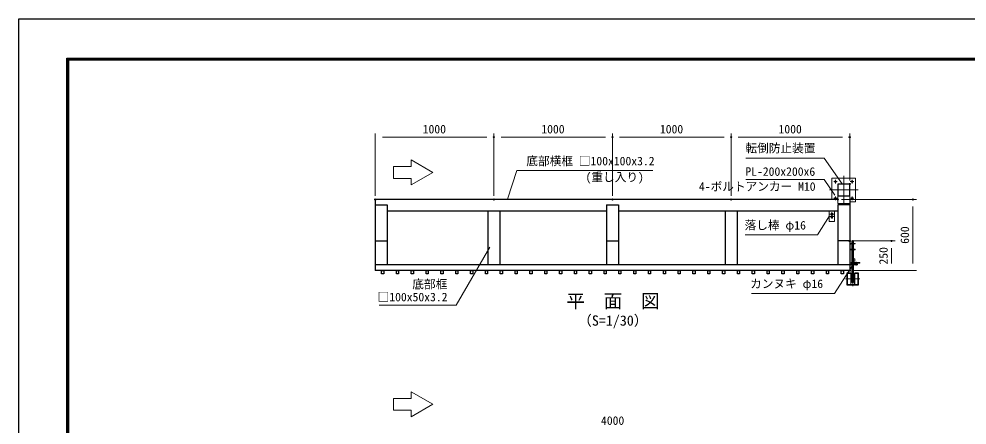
# Model space of a CAD drawing. Units: millimetres, scale not verified. Extents: x -6300 to 6300, y -4455 to 4455.
# Drawn here: x -6300 to 1693, y 1034 to 4455 of the extents above; entities that cross this region are included whole.
import ezdxf
from ezdxf.enums import TextEntityAlignment as Align

# ---------------------------------------------------------------- set-up
doc = ezdxf.new("R2010")
doc.units = ezdxf.units.MM
doc.header["$LTSCALE"] = 20
doc.header["$PDMODE"] = 32
doc.header["$PDSIZE"] = 10
doc.linetypes.add('USER1', pattern=[50.8, 31.75, -6.35, 6.35, -6.35])
for name, color, linetype, lineweight in [('0-0_D-TTL-TXT', 7, 'Continuous', 25), ('0-1_D-STR1', 1, 'Continuous', 25), ('0-3_D-BMK', 2, 'USER1', 13), ('0-4_D-STR3', 3, 'Continuous', 13), ('0-6_D-STR-DIM', 7, 'Continuous', 13), ('0-9_D-STR-TXT', 7, 'Continuous', 13), ('0-C_D-TTL', 7, 'Continuous', 25)]:
    doc.layers.add(name, color=color, linetype=linetype, lineweight=lineweight)
doc.layers.add('0-8_Defpoints', color=8, linetype='Continuous')
doc.styles.add('ＭＳ ゴシック', font='')
doc.styles.get('ＭＳ ゴシック').set_extended_font_data('MS Gothic')

msp = doc.modelspace()

# ---------------------------------------------------------------- linework, layer by layer
at = {"layer": '0-1_D-STR1'}
for p, q in [((604.21, 2934.3), (-3295.79, 2934.3)), ((-3295.79, 2934.3), (-3295.79, 2334.3)), ((-3295.79, 2888.47), (-3195.79, 2888.47)), ((-3195.79, 2888.47), (-3195.79, 2384.3)), ((-1345.79, 2888.47), (-1345.79, 2384.3)), ((-1345.79, 2888.47), (-1245.79, 2888.47)), ((-1245.79, 2888.47), (-1245.79, 2384.3)), ((604.21, 2888.47), (604.21, 2384.3)), ((704.21, 2888.47), (604.21, 2888.47)), ((704.21, 2934.3), (704.21, 2334.3)), ((-1345.79, 2834.3), (-3195.79, 2834.3)), ((-2345.79, 2834.3), (-2345.79, 2384.3)), ((-2245.79, 2834.3), (-2245.79, 2384.3)), ((604.21, 2834.3), (-1245.79, 2834.3)), ((-345.79, 2834.3), (-345.79, 2384.3)), ((-245.79, 2834.3), (-245.79, 2384.3)), ((-3295.79, 2584.3), (-3195.79, 2584.3)), ((-1345.79, 2584.3), (-1245.79, 2584.3)), ((704.21, 2584.3), (604.21, 2584.3)), ((704.21, 2384.3), (-3295.79, 2384.3)), ((704.21, 2334.3), (-3295.79, 2334.3)), ((679.21, 2307.9), (679.21, 2220.7)), ((682.41, 2307.9), (682.41, 2220.7)), ((712.21, 2314.3), (685.61, 2314.3)), ((712.21, 2311.1), (685.61, 2311.1)), ((772.81, 2314.3), (746.21, 2314.3)), ((772.81, 2311.1), (746.21, 2311.1)), ((776.01, 2220.7), (776.01, 2307.9)), ((779.21, 2220.7), (779.21, 2307.9)), ((685.61, 2217.5), (772.81, 2217.5)), ((685.61, 2214.3), (772.81, 2214.3))]:
    msp.add_line(p, q, dxfattribs=at)
for points in [[(604.21, 3064.3), (604.21, 2964.3), (704.21, 2964.3), (704.21, 3064.3)], [(-3242.29, 2334.3), (-3224.29, 2334.3), (-3224.29, 2306.3), (-3242.29, 2306.3)], [(-3117.29, 2334.3), (-3099.29, 2334.3), (-3099.29, 2306.3), (-3117.29, 2306.3)], [(-2992.29, 2334.3), (-2974.29, 2334.3), (-2974.29, 2306.3), (-2992.29, 2306.3)], [(-2867.29, 2334.3), (-2849.29, 2334.3), (-2849.29, 2306.3), (-2867.29, 2306.3)], [(-2742.29, 2334.3), (-2724.29, 2334.3), (-2724.29, 2306.3), (-2742.29, 2306.3)], [(-2617.29, 2334.3), (-2599.29, 2334.3), (-2599.29, 2306.3), (-2617.29, 2306.3)], [(-2492.29, 2334.3), (-2474.29, 2334.3), (-2474.29, 2306.3), (-2492.29, 2306.3)], [(-2367.29, 2334.3), (-2349.29, 2334.3), (-2349.29, 2306.3), (-2367.29, 2306.3)], [(-2242.29, 2334.3), (-2224.29, 2334.3), (-2224.29, 2306.3), (-2242.29, 2306.3)], [(-2117.29, 2334.3), (-2099.29, 2334.3), (-2099.29, 2306.3), (-2117.29, 2306.3)], [(-1992.29, 2334.3), (-1974.29, 2334.3), (-1974.29, 2306.3), (-1992.29, 2306.3)], [(-1867.29, 2334.3), (-1849.29, 2334.3), (-1849.29, 2306.3), (-1867.29, 2306.3)], [(-1742.29, 2334.3), (-1724.29, 2334.3), (-1724.29, 2306.3), (-1742.29, 2306.3)], [(-1617.29, 2334.3), (-1599.29, 2334.3), (-1599.29, 2306.3), (-1617.29, 2306.3)], [(-1492.29, 2334.3), (-1474.29, 2334.3), (-1474.29, 2306.3), (-1492.29, 2306.3)], [(-1367.29, 2334.3), (-1349.29, 2334.3), (-1349.29, 2306.3), (-1367.29, 2306.3)], [(-1242.29, 2334.3), (-1224.29, 2334.3), (-1224.29, 2306.3), (-1242.29, 2306.3)], [(-1117.29, 2334.3), (-1099.29, 2334.3), (-1099.29, 2306.3), (-1117.29, 2306.3)], [(-992.29, 2334.3), (-974.29, 2334.3), (-974.29, 2306.3), (-992.29, 2306.3)], [(-867.29, 2334.3), (-849.29, 2334.3), (-849.29, 2306.3), (-867.29, 2306.3)], [(-742.29, 2334.3), (-724.29, 2334.3), (-724.29, 2306.3), (-742.29, 2306.3)], [(-617.29, 2334.3), (-599.29, 2334.3), (-599.29, 2306.3), (-617.29, 2306.3)], [(-492.29, 2334.3), (-474.29, 2334.3), (-474.29, 2306.3), (-492.29, 2306.3)], [(-367.29, 2334.3), (-349.29, 2334.3), (-349.29, 2306.3), (-367.29, 2306.3)], [(-242.29, 2334.3), (-224.29, 2334.3), (-224.29, 2306.3), (-242.29, 2306.3)], [(-117.29, 2334.3), (-99.29, 2334.3), (-99.29, 2306.3), (-117.29, 2306.3)], [(7.71, 2334.3), (25.71, 2334.3), (25.71, 2306.3), (7.71, 2306.3)], [(132.71, 2334.3), (150.71, 2334.3), (150.71, 2306.3), (132.71, 2306.3)], [(257.71, 2334.3), (275.71, 2334.3), (275.71, 2306.3), (257.71, 2306.3)], [(382.71, 2334.3), (400.71, 2334.3), (400.71, 2306.3), (382.71, 2306.3)], [(507.71, 2334.3), (525.71, 2334.3), (525.71, 2306.3), (507.71, 2306.3)], [(632.71, 2334.3), (650.71, 2334.3), (650.71, 2306.3), (632.71, 2306.3)]]:
    msp.add_lwpolyline(points, close=True, dxfattribs=at)
for centre, radius, start, end in [((685.61, 2307.9), 6.4, 90, 180), ((685.61, 2307.9), 3.2, 90, 180), ((772.81, 2307.9), 6.4, 0, 90), ((772.81, 2307.9), 3.2, 0, 90), ((685.61, 2220.7), 6.4, 180, 270), ((685.61, 2220.7), 3.2, 180, 270), ((772.81, 2220.7), 3.2, 270, 0), ((772.81, 2220.7), 6.4, 270, 0)]:
    msp.add_arc(centre, radius, start, end, dxfattribs=at)
at = {"layer": '0-3_D-BMK'}
for p, q in [((654.21, 3134.3), (654.21, 2894.3)), ((569.21, 3084.3), (599.21, 3084.3)), ((584.21, 3069.3), (584.21, 3099.3)), ((739.21, 3084.3), (709.21, 3084.3)), ((724.21, 3069.3), (724.21, 3099.3)), ((774.21, 3014.3), (534.21, 3014.3)), ((584.21, 2959.3), (584.21, 2929.3)), ((724.21, 2959.3), (724.21, 2929.3)), ((569.21, 2944.3), (599.21, 2944.3)), ((739.21, 2944.3), (709.21, 2944.3)), ((571.93, 2809.3), (536.49, 2809.3)), ((541.36, 2809.3), (567.06, 2809.3)), ((554.21, 2827.02), (554.21, 2791.58)), ((554.21, 2822.15), (554.21, 2796.45)), ((562.74, 2781.3), (545.68, 2781.3)), ((562.74, 2781.3), (545.68, 2781.3)), ((554.21, 2789.83), (554.21, 2772.77)), ((554.21, 2789.83), (554.21, 2772.77)), ((729.21, 2591.08), (729.21, 2204.3)), ((757.21, 2377.74), (757.21, 2409.08)), ((789.21, 2264.3), (669.21, 2264.3))]:
    msp.add_line(p, q, dxfattribs=at)
at = {"layer": '0-4_D-STR3'}
for p, q in [((554.21, 3114.3), (554.21, 2934.3)), ((576.71, 2834.3), (531.71, 2834.3)), ((531.71, 2834.3), (531.71, 2751.3)), ((531.71, 2820.3), (531.71, 2751.3)), ((576.71, 2834.3), (576.71, 2751.3)), ((576.71, 2820.3), (576.71, 2751.3)), ((573.71, 2789.3), (534.71, 2789.3)), ((534.71, 2748.3), (573.71, 2748.3)), ((749.21, 2564.41), (713.21, 2564.41)), ((749.21, 2559.91), (713.21, 2559.91)), ((737.21, 2582.41), (721.21, 2582.41)), ((721.21, 2582.41), (721.21, 2564.41)), ((721.21, 2559.91), (721.21, 2514.41)), ((737.21, 2582.41), (735.21, 2584.41)), ((737.21, 2582.41), (737.21, 2564.41)), ((737.21, 2559.91), (737.21, 2514.41)), ((749.21, 2564.41), (749.21, 2559.91)), ((704.21, 2555.41), (704.21, 2393.41)), ((708.71, 2555.41), (708.71, 2393.41)), ((749.21, 2514.41), (708.71, 2514.41)), ((749.21, 2509.91), (708.71, 2509.91)), ((721.21, 2509.91), (721.21, 2402.41)), ((737.21, 2509.91), (737.21, 2402.41)), ((749.21, 2514.41), (749.21, 2509.91)), ((715.21, 2402.41), (790.21, 2402.41)), ((715.21, 2397.91), (715.21, 2402.41)), ((737.21, 2434.41), (747.21, 2434.41)), ((737.21, 2414.41), (747.21, 2414.41)), ((747.21, 2434.41), (747.21, 2414.41)), ((752.21, 2397.91), (752.21, 2402.41)), ((762.21, 2397.91), (762.21, 2402.41)), ((790.21, 2397.91), (790.21, 2402.41)), ((769.21, 2388.91), (713.21, 2388.91)), ((769.21, 2384.41), (713.21, 2384.41)), ((715.21, 2397.91), (790.21, 2397.91)), ((721.21, 2397.91), (721.21, 2388.91)), ((721.21, 2384.41), (721.21, 2236.41)), ((737.21, 2397.91), (737.21, 2388.91)), ((752.21, 2384.41), (752.21, 2388.91)), ((762.21, 2384.41), (762.21, 2388.91)), ((769.21, 2388.91), (769.21, 2384.41)), ((712.21, 2217.5), (712.21, 2314.3)), ((714.51, 2314.3), (712.21, 2314.3)), ((714.51, 2217.5), (714.51, 2314.3)), ((743.91, 2217.5), (743.91, 2314.3)), ((746.21, 2314.3), (743.91, 2314.3)), ((746.21, 2217.5), (746.21, 2314.3)), ((737.21, 2236.41), (721.21, 2236.41))]:
    msp.add_line(p, q, dxfattribs=at)
for points in [[(704.21, 2914.3), (754.21, 2914.3), (754.21, 3114.3), (554.21, 3114.3)], [(604.21, 2964.3), (604.21, 2899.3), (704.21, 2899.3), (704.21, 2964.3)], [(735.21, 2584.41), (723.21, 2584.41), (721.21, 2582.41)], [(737.21, 2384.41), (737.21, 2236.41), (735.21, 2234.41)], [(735.21, 2234.41), (723.21, 2234.41), (721.21, 2236.41)]]:
    msp.add_lwpolyline(points, dxfattribs=at)
for centre, radius in [((584.21, 3084.3), 7), ((724.21, 3084.3), 7), ((584.21, 2944.3), 7), ((724.21, 2944.3), 7), ((554.21, 2809.3), 10), ((554.21, 2809.3), 8), ((554.21, 2781.3), 5), ((554.21, 2781.3), 5)]:
    msp.add_circle(centre, radius, dxfattribs=at)
for centre, radius, start, end in [((534.71, 2792.3), 3, 180, 270), ((534.71, 2751.3), 3, 180, 270), ((573.71, 2792.3), 3, 270, 0), ((573.71, 2751.3), 3, 270, 0), ((713.21, 2555.41), 9, 90, 180), ((713.21, 2555.41), 4.5, 90, 180), ((713.21, 2393.41), 9, 180, 270), ((713.21, 2393.41), 4.5, 180, 270)]:
    msp.add_arc(centre, radius, start, end, dxfattribs=at)
at = {"layer": '0-6_D-STR-DIM'}
for p, q in [((-3295.79, 2964.3), (-3295.79, 3489.01)), ((-3235.79, 3459.01), (-2355.79, 3459.01)), ((-2295.79, 2964.3), (-2295.79, 3489.01)), ((-2295.79, 2964.3), (-2295.79, 3489.01)), ((-2235.79, 3459.01), (-1355.79, 3459.01)), ((-1295.79, 2964.3), (-1295.79, 3489.01)), ((-1295.79, 2964.3), (-1295.79, 3489.01)), ((-1235.79, 3459.01), (-355.79, 3459.01)), ((-295.79, 2964.3), (-295.79, 3489.01)), ((-295.79, 2964.3), (-295.79, 3489.01)), ((-235.79, 3459.01), (644.21, 3459.01)), ((704.21, 3094.3), (704.21, 3489.01)), ((634.21, 2934.3), (1266.32, 2934.3)), ((1236.32, 2394.3), (1236.32, 2874.3)), ((734.21, 2584.3), (1086.32, 2584.3)), ((1056.32, 2394.3), (1056.32, 2524.3)), ((734.21, 2334.3), (1086.32, 2334.3)), ((734.21, 2334.3), (1266.32, 2334.3))]:
    msp.add_line(p, q, dxfattribs=at)
at = {"layer": '0-8_Defpoints'}
for p in [(-2295.79, 3459.01), (-1295.79, 3459.01), (-295.79, 3459.01), (704.21, 3459.01), (704.21, 3064.3), (-3295.79, 2934.3), (-2295.79, 2934.3), (-1295.79, 2934.3), (-295.79, 2934.3), (604.21, 2934.3), (1236.32, 2934.3), (704.21, 2584.3), (1056.32, 2584.3), (704.21, 2334.3)]:
    msp.add_point(p, dxfattribs=at)
at = {"layer": '0-9_D-STR-TXT'}
for p, q in [((-3142.45, 3112.16), (-3142.45, 3212.16)), ((-2992.45, 3112.16), (-3142.45, 3112.16)), ((-3142.45, 1158.6), (-3142.45, 1258.6)), ((-2992.45, 1158.6), (-3142.45, 1158.6))]:
    msp.add_line(p, q, dxfattribs=at)
for points in [[(-170.37, 3283.08), (487.75, 3283.08), (639.78, 3065.94)], [(-2992.45, 3112.16), (-2992.45, 3057.33), (-2810.87, 3162.16), (-2992.45, 3267), (-2992.45, 3212.16), (-3142.45, 3212.16)], [(-955.29, 3179.53), (-2101.09, 3179.53), (-2182.04, 2936.2)], [(-170.37, 3101.62), (487.75, 3101.62), (579.3, 2970.86)], [(-176.97, 2634.9), (432.41, 2634.9), (535.05, 2796.92)], [(-3263.54, 2042.91), (-2612.66, 2042.91), (-2330.89, 2530.96)], [(-123.64, 2142.74), (576.35, 2142.74), (720.74, 2370.67)], [(-2992.45, 1158.6), (-2992.45, 1103.76), (-2810.87, 1208.6), (-2992.45, 1313.44), (-2992.45, 1258.6), (-3142.45, 1258.6)]]:
    msp.add_lwpolyline(points, dxfattribs=at)
at = {"layer": '0-C_D-TTL', "color": 2}
msp.add_lwpolyline([(-6300, 4455), (6300, 4455), (6300, -4455), (-6300, -4455)], close=True, dxfattribs=at)
at = {"layer": '0-C_D-TTL'}
for points in [[(-5895, 4125), (5895, 4125), (5895, -4125), (-5895, -4125)], [(-5891.25, 4121.25), (5891.25, 4121.25), (5891.25, -4121.25), (-5891.25, -4121.25)], [(-5887.5, 4117.5), (5887.5, 4117.5), (5887.5, -4117.5), (-5887.5, -4117.5)], [(-5883.75, 4113.75), (5883.75, 4113.75), (5883.75, -4113.75), (-5883.75, -4113.75)], [(-5880, 4110), (5880, 4110), (5880, -4110), (-5880, -4110)]]:
    msp.add_lwpolyline(points, close=True, dxfattribs=at)

# ---------------------------------------------------------------- texts
at = {"layer": '0-0_D-TTL-TXT', "style": 'ＭＳ ゴシック'}
for s, height, p in [('平\u3000面\u3000図', 115.4, (-1685.64, 1985.61)), ('（S=1/30）', 86.66, (-1588.18, 1844.68))]:
    msp.add_text(s, height=height, dxfattribs=at).set_placement(p, align=Align.BOTTOM_LEFT)
at = {"layer": '0-6_D-STR-DIM', "style": 'ＭＳ ゴシック'}
for s, p in [('1000', (-2896.14, 3469.14)), ('1000', (-1896.14, 3469.14)), ('1000', (-896.14, 3469.14)), ('1000', (103.86, 3469.14)), ('4000', (-1392.92, 1013.53))]:
    msp.add_text(s, height=72.14, dxfattribs=at).set_placement(p, align=Align.BOTTOM_LEFT)
for s, p in [('600', (1226.2, 2560.42)), ('250', (1046.2, 2385.8))]:
    msp.add_text(s, height=72.14, rotation=90, dxfattribs=at).set_placement(p, align=Align.BOTTOM_LEFT)
at = {"layer": '0-9_D-STR-TXT', "style": 'ＭＳ ゴシック'}
for s, p in [('転倒防止装置', (-175.32, 3308.81)), ('底部横框 □100x100x3.2', (-2022.04, 3200.31)), ('PL-200x200x6', (-175.7, 3111.74)), ('(重し入り)', (-1523.31, 3064.75)), ('4-ボルトアンカー M10', (-567.07, 2985.51)), ('落し棒 φ16', (-182.3, 2659.3)), ('底部框', (-2984.1, 2162.14)), ('カンヌキ φ16', (-135.83, 2166.19)), ('□100x50x3.2', (-3276.1, 2054.56))]:
    msp.add_text(s, height=72.14, dxfattribs=at).set_placement(p, align=Align.BOTTOM_LEFT)

doc.saveas('drawing.dxf')
